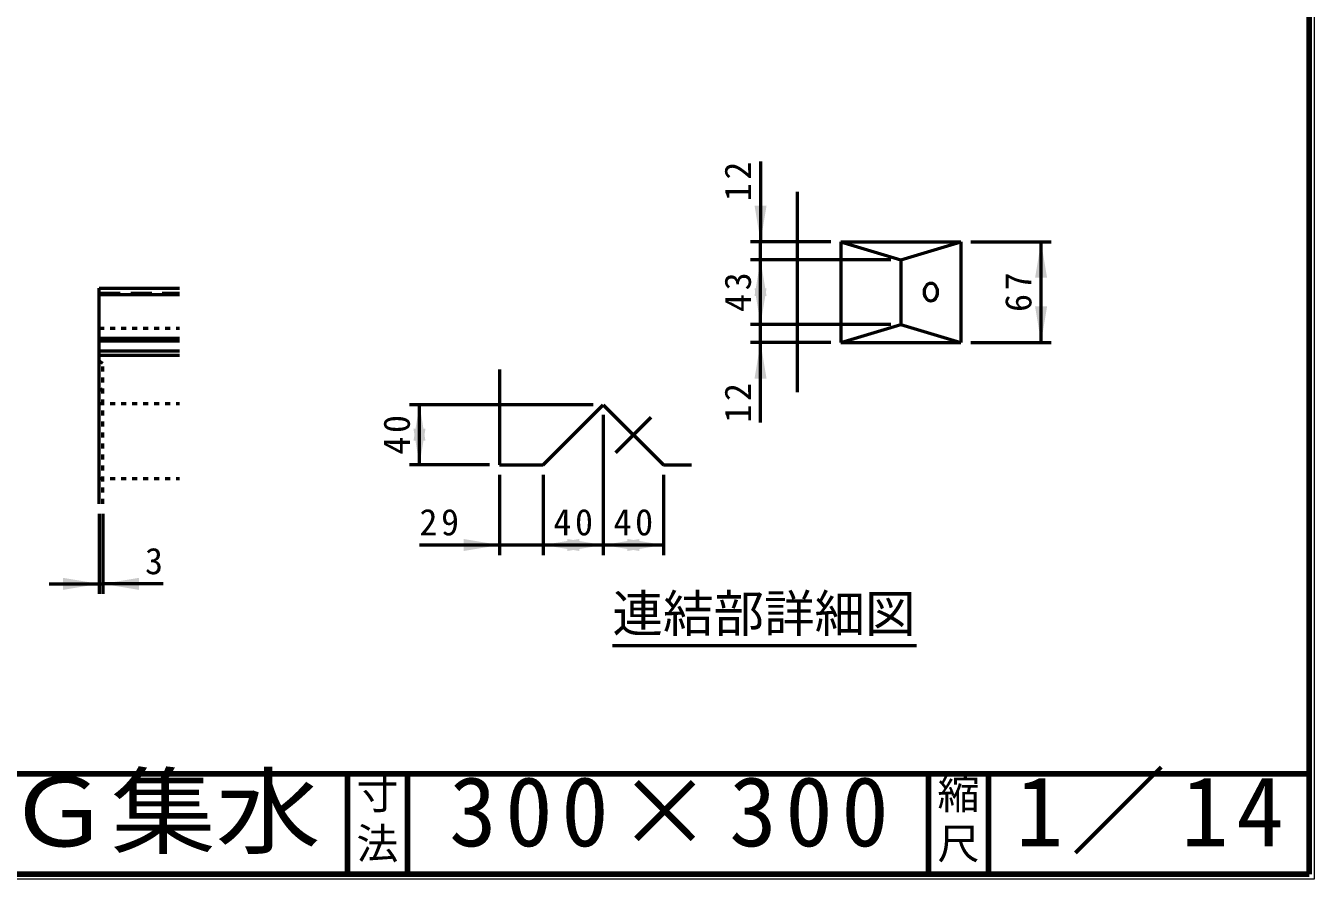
# Model space of a CAD drawing. Units: millimetres, scale not verified, with parts at other scales. Extents: x 100 to 4105, y 100 to 2870.
# Drawn here: x 2819 to 4105, y 100 to 952 of the extents above; entities that cross this region are included whole.
import ezdxf
from ezdxf.enums import TextEntityAlignment as Align

# ---------------------------------------------------------------- set-up
doc = ezdxf.new("R2010")
doc.units = ezdxf.units.MM
doc.header["$LTSCALE"] = 5
for name, pattern in [('USER1', [2.2, 1, -1.2]), ('USER3', [13.4, 10, -1.2, 1, -1.2]), ('USER4', [6.3, 4.2, -2.1])]:
    doc.linetypes.add(name, pattern=pattern)
doc.layers.add('V-nasSTD', color=7, linetype='Continuous', lineweight=50)
doc.styles.add('ＭＳ ゴシック', font='')
doc.styles.get('ＭＳ ゴシック').set_extended_font_data('MS Gothic')

msp = doc.modelspace()

# ---------------------------------------------------------------- hatches: boundary and pattern name
at = {"layer": 'V-nasSTD'}
for points in [[(3546.375, 772.061), (3552.375, 736.061), (3558.375, 772.061)], [(3838.375, 700.061), (3832.375, 736.061), (3826.375, 700.061)], [(3558.375, 682.061), (3552.375, 718.061), (3546.375, 682.061)], [(3546.375, 689.561), (3552.375, 653.561), (3558.375, 689.561)], [(3826.375, 671.561), (3832.375, 635.561), (3838.375, 671.561)], [(3558.375, 599.561), (3552.375, 635.561), (3546.375, 599.561)], [(3217.956, 537.489), (3211.956, 573.489), (3205.956, 537.489)], [(3205.956, 549.489), (3211.956, 513.489), (3217.956, 549.489)], [(3255.956, 427.489), (3291.956, 433.489), (3255.956, 439.489)], [(3371.456, 439.489), (3335.456, 433.489), (3371.456, 427.489)], [(3359.456, 427.489), (3395.456, 433.489), (3359.456, 439.489)], [(3431.456, 439.489), (3395.456, 433.489), (3431.456, 427.489)], [(3419.456, 427.489), (3455.456, 433.489), (3419.456, 439.489)], [(2856.276, 388.69), (2892.276, 394.69), (2856.276, 400.69)], [(2932.026, 400.69), (2896.026, 394.69), (2932.026, 388.69)]]:
    msp.add_hatch(color=256, dxfattribs=at).paths.add_polyline_path(points)

# ---------------------------------------------------------------- linework, layer by layer
at = {"layer": 'V-nasSTD', "lineweight": 100}
for p, q in [((4100, 105), (4100, 2865)), ((105, 205), (4100, 205)), ((3140, 205), (3140, 105)), ((3200, 205), (3200, 105)), ((3720, 205), (3720, 105)), ((3780, 205), (3780, 105)), ((105, 105), (4100, 105))]:
    msp.add_line(p, q, dxfattribs=at)
at = {"layer": 'V-nasSTD'}
for p, q in [((3552.375, 816.061), (3552.375, 736.061)), ((3588.875, 785.811), (3588.875, 585.811)), ((3622.375, 736.061), (3542.375, 736.061)), ((3552.375, 718.061), (3552.375, 736.061)), ((3632.375, 736.061), (3632.375, 635.561)), ((3632.375, 736.061), (3752.375, 736.061)), ((3632.375, 736.061), (3692.375, 718.061)), ((3692.375, 718.061), (3752.375, 736.061)), ((3752.375, 736.061), (3752.375, 635.561)), ((3762.375, 736.061), (3842.375, 736.061)), ((3832.375, 635.561), (3832.375, 736.061)), ((3682.375, 718.061), (3542.375, 718.061)), ((3552.375, 653.561), (3552.375, 718.061)), ((3692.375, 718.061), (3692.375, 653.561)), ((2892.276, 474.69), (2892.276, 689.69)), ((2892.276, 689.69), (2972.276, 689.69)), ((2892.276, 683.44), (2972.276, 683.44)), ((3682.375, 653.561), (3542.375, 653.561)), ((3552.375, 635.561), (3552.375, 653.561)), ((3632.375, 635.561), (3692.375, 653.561)), ((3692.375, 653.561), (3752.375, 635.561)), ((2892.276, 639.709), (2972.276, 639.709)), ((2892.276, 637.19), (2972.276, 637.19)), ((3622.375, 635.561), (3542.375, 635.561)), ((3552.375, 555.561), (3552.375, 635.561)), ((3632.375, 635.561), (3752.375, 635.561)), ((3762.375, 635.561), (3842.375, 635.561)), ((2892.276, 627.19), (2972.276, 627.19)), ((2892.276, 622.992), (2972.276, 622.992)), ((3291.956, 608.489), (3291.956, 513.489)), ((3385.456, 573.489), (3201.956, 573.489)), ((3211.956, 513.489), (3211.956, 573.489)), ((3335.456, 513.489), (3395.456, 573.489)), ((3395.456, 573.489), (3455.456, 513.489)), ((3395.456, 563.489), (3395.456, 423.489)), ((3281.956, 513.489), (3201.956, 513.489)), ((3291.956, 513.489), (3335.456, 513.489)), ((3291.956, 503.489), (3291.956, 423.489)), ((3335.456, 503.489), (3335.456, 423.489)), ((3455.456, 513.489), (3483.456, 513.489)), ((3455.456, 503.489), (3455.456, 423.489)), ((2892.276, 464.69), (2892.276, 384.69)), ((2896.026, 464.69), (2896.026, 384.69)), ((3211.956, 433.489), (3291.956, 433.489)), ((3291.956, 433.489), (3335.456, 433.489)), ((3335.456, 433.489), (3395.456, 433.489)), ((3395.456, 433.489), (3455.456, 433.489)), ((2842.276, 394.69), (2892.276, 394.69)), ((2892.276, 394.69), (2896.026, 394.69)), ((2956.026, 394.69), (2896.026, 394.69)), ((3404.618, 333.245), (3708.026, 333.245))]:
    msp.add_line(p, q, dxfattribs=at)
at = {"layer": 'V-nasSTD', "linetype": 'USER4'}
msp.add_line((2892.276, 684.69), (2972.276, 684.69), dxfattribs=at)
at = {"layer": 'V-nasSTD', "linetype": 'USER1'}
for p, q in [((2892.276, 649.69), (2972.276, 649.69)), ((2896.026, 614.69), (2892.276, 617.19)), ((2896.026, 474.69), (2896.026, 614.69)), ((2892.276, 587.19), (2896.026, 589.69)), ((2892.276, 574.69), (2972.276, 574.69)), ((2892.276, 499.69), (2972.276, 499.69))]:
    msp.add_line(p, q, dxfattribs=at)
at = {"layer": 'V-nasSTD', "linetype": 'USER3'}
msp.add_line((3407.778, 525.811), (3443.134, 561.166), dxfattribs=at)
at = {"layer": 'V-nasSTD', "lineweight": 13}
msp.add_lwpolyline([(100, 100), (100, 2870), (4105, 2870), (4105, 100)], close=True, dxfattribs=at)
at = {"layer": 'V-nasSTD'}
msp.add_ellipse((3722.375, 685.811), major_axis=(0, 9), ratio=0.707107, dxfattribs=at)

# ---------------------------------------------------------------- texts
at = {"layer": 'V-nasSTD', "style": 'ＭＳ ゴシック'}
for s, height, p in [('3', 26.39, (2938.026, 430.69)), ('連結部詳細図', 36.95, (3404.618, 383.645)), ('寸', 30.79, (3148.982, 200.999)), ('縮', 30.79, (3728.982, 200.999)), ('法', 30.79, (3148.976, 151.01)), ('尺', 30.79, (3728.976, 151.01))]:
    msp.add_text(s, height=height, dxfattribs=at).set_placement(p, align=Align.TOP_LEFT)
at = {"layer": 'V-nasSTD', "style": 'ＭＳ ゴシック', "width": 1.1}
msp.add_text('ユニロードⅡ ＶＳＧ集水', height=69.65, dxfattribs=at).set_placement((1911.5, 202.47), align=Align.TOP_LEFT)
at = {"layer": 'V-nasSTD', "char_height": 26.39, "attachment_point": 1, "rotation": 90, "style": 'ＭＳ ゴシック'}
for s, insert in [('\\T1.2;12', (3516.375, 776.461)), ('\\T1.2;43', (3516.375, 666.011)), ('\\T1.2;67', (3796.375, 666.011)), ('\\T1.2;12', (3516.375, 555.561)), ('\\T1.2;40', (3175.956, 523.689))]:
    msp.add_mtext(s, dxfattribs=dict(at, insert=insert))
at = {"layer": 'V-nasSTD', "attachment_point": 1, "style": 'ＭＳ ゴシック'}
for s, insert, char_height in [('\\T1.2;29', (3211.956, 469.489), 26.39), ('\\T1.2;40', (3345.656, 469.489), 26.39), ('\\T1.2;40', (3405.656, 469.489), 26.39), ('\\T1.16;1／14', (3807.033, 202.582), 69.65), ('\\T1.18;300×300', (3241.581, 202.508), 69.65)]:
    msp.add_mtext(s, dxfattribs=dict(at, insert=insert, char_height=char_height))

doc.saveas('drawing.dxf')
